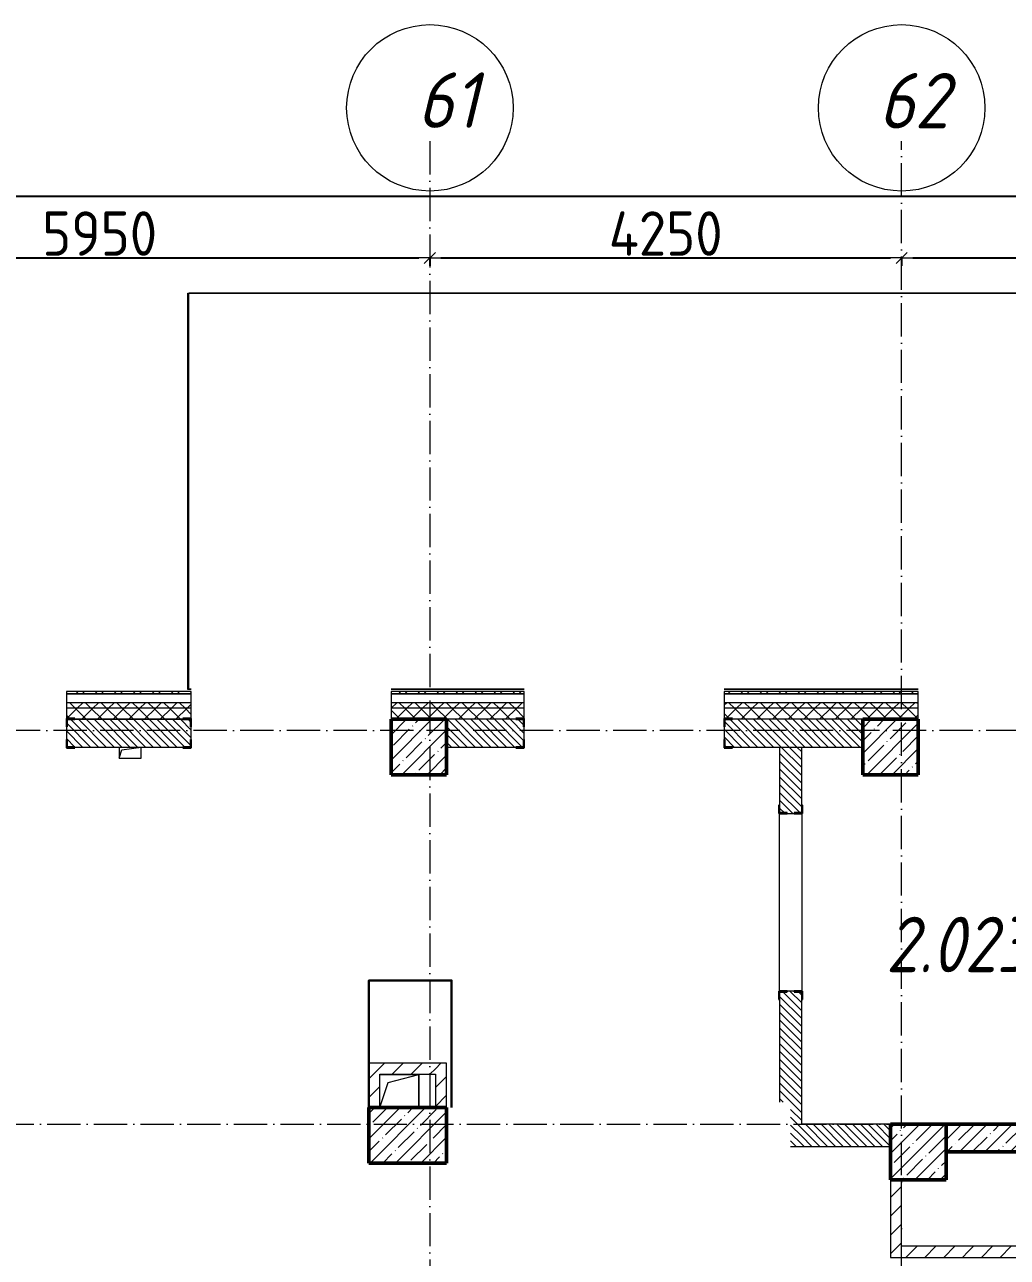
# Model space of a CAD drawing. Header units: millimetres. Extents: x -401725 to 250493, y 305116 to 802890.
# Drawn here: x 69858 to 78711, y 539847 to 550959 of the extents above; entities that cross this region are included whole.
import ezdxf

# ---------------------------------------------------------------- set-up
doc = ezdxf.new("R2010")
doc.units = ezdxf.units.MM
doc.linetypes.add('50_200_ШТРИХ_1Т_ш5_п1_п1_', pattern=[700, 500, -100, 0, -100])
for name, color, linetype, lineweight in [('A-____-____-DIMS', 7, 'Continuous', 9), ('A-FLOR-____-OTLN', 7, 'Continuous', 9), ('A-GENM-____-MCUT', 7, 'Continuous', 25), ('A-GENM-____-OTLN', 7, 'Continuous', 9), ('A-GENM-____-OTLN-1', 7, 'Continuous', 25), ('A-ROOF-____-OTLN', 7, 'Continuous', 9), ('A-WALL-____-MCUT', 7, 'Continuous', 13), ('A-WALL-____-MCUT-1', 7, 'Continuous', 9), ('A-WALL-____-MCUT-2', 7, 'Continuous', 50), ('A-WALL-____-PATT-1', 7, 'Continuous', 9), ('A-WALL-FNSH-MCUT-1', 7, 'Continuous', 9), ('I-WALL-____-OTLN', 7, 'Continuous', 9), ('S-COLS-____-MCUT', 7, 'Continuous', 50), ('S-COLS-____-OTLN', 7, 'Continuous', 9), ('S-GRID-____-IDEN', 7, 'Continuous', 9), ('S-GRID-____-OTLN-1', 7, '50_200_ШТРИХ_1Т_ш5_п1_п1_', 9), ('Марки помещений', 7, 'Continuous', 9), ('Текстовые примечания', 7, 'Continuous', 9)]:
    doc.layers.add(name, color=color, linetype=linetype, lineweight=lineweight)
doc.styles.add('ISOCPEUR_I_2', font='isocpeui.ttf', dxfattribs={"width": 0.85, "height": 2.3})
doc.styles.add('ISOCPEUR_I_9', font='isocpeui.ttf', dxfattribs={"width": 0.9, "height": 250})
doc.styles.add('СПДС', font='isocpeur.ttf', dxfattribs={"width": 0.9})
doc.dimstyles.new('Размера А3', dxfattribs={"dimtxt": 200, "dimasz": 100, "dimexe": 70, "dimexo": 100, "dimgap": 20, "dimtad": 1, "dimdec": 0, "dimrnd": 10, "dimzin": 0, "dimdsep": 46, "dimtxsty": 'СПДС', "dimblk": 'ARROWHEAD_6', "dimcen": 1, "dimclrd": 256, "dimclre": 256, "dimclrt": 256, "dimazin": 0, "dimtfac": 1, "dimtdec": 0, "dimtmove": 2, "dimatfit": 3, "dimfxl": 1, "dimtolj": 1, "dimtzin": 0, "dimarcsym": 0})
pattern_1 = [(135, (-15591.663, 459015.94), (-35.35534, -35.35534), [])]
pattern_2 = [(45, (-15591.66, 459015.94), (-85.53659, 85.53659), []), (45, (-15534.64, 459015.94), (-85.53659, 85.53659), [])]
pattern_3 = [(45, (-15591.66, 459015.94), (-70.71068, 70.71068), []), (135, (-15591.66, 459015.94), (-70.71068, -70.71068), [])]
pattern_4 = [(45, (-15591.66, 459015.94), (-84.85281, 84.85281), [])]

# ---------------------------------------------------------------- blocks, each defined once
blk = doc.blocks.new('BSC_Колонна _Прямоугольная - 500х500-V39-АР1_План отверстий 2 этажа в осях 1-64_Ю-ЯЯ')
at = {"layer": 'S-COLS-____-OTLN'}
h = blk.add_hatch(dxfattribs=at)
h.set_pattern_fill('FP_49', color=256, style=0, pattern_type=2)
h.set_pattern_definition([(45, (-89000, -85431.04), (-114.04925, 114.04925), []), (45, (-88885.95, -85431.04), (-114.04925, 114.04925), [201.613, -40.323, 3.353, -36.97])])
h.paths.add_polyline_path([(-250, -250), (250, -250), (250, 250), (-250, 250)], flags=0)
at = {"layer": 'S-COLS-____-MCUT'}
for p, q in [((250, 250), (-250, 250)), ((-250, 250), (-250, -250)), ((250, -250), (250, 250)), ((-250, -250), (250, -250))]:
    blk.add_line(p, q, dxfattribs=at)
blk = doc.blocks.new('BSC_Колонна _Прямоугольная - 500х500-V103-АР1_План отверстий 2 этажа в осях 1-64_Ю-ЯЯ')
at = {"layer": 'S-COLS-____-OTLN'}
h = blk.add_hatch(dxfattribs=at)
h.set_pattern_fill('FP_116', color=256, style=0, pattern_type=2)
h.set_pattern_definition([(135, (85431.04, -93250), (-114.04925, -114.04925), []), (135, (85431.04, -93135.95), (-114.04925, -114.04925), [201.613, -40.323, 3.353, -36.97])])
h.paths.add_polyline_path([(250, 250), (-250, 250), (-250, -250), (250, -250)], flags=0)
at = {"layer": 'S-COLS-____-MCUT'}
for p, q in [((250, 250), (-250, 250)), ((-250, 250), (-250, -250)), ((250, -250), (250, 250)), ((-250, -250), (250, -250))]:
    blk.add_line(p, q, dxfattribs=at)
blk = doc.blocks.new('BSC_Колонна _Прямоугольная - 500х700-V143-АР1_План отверстий 2 этажа в осях 1-64_Ю-ЯЯ')
at = {"layer": 'S-COLS-____-OTLN'}
h = blk.add_hatch(dxfattribs=at)
h.set_pattern_fill('FP_156', color=256, style=0, pattern_type=2)
h.set_pattern_definition([(315, (-81931.04, 88900), (114.04925, 114.04925), []), (315, (-81931.04, 88785.95), (114.04925, 114.04925), [201.613, -40.323, 3.353, -36.97])])
h.paths.add_polyline_path([(-250, -350), (250, -350), (250, 350), (-250, 350)], flags=0)
at = {"layer": 'S-COLS-____-MCUT'}
for p, q in [((250, 350), (-250, 350)), ((-250, 350), (-250, -350)), ((250, -350), (250, 350)), ((-250, -350), (250, -350))]:
    blk.add_line(p, q, dxfattribs=at)
blk = doc.blocks.new('BSC_Колонна _Прямоугольная - 500х500-V148-АР1_План отверстий 2 этажа в осях 1-64_Ю-ЯЯ')
at = {"layer": 'S-COLS-____-OTLN'}
h = blk.add_hatch(dxfattribs=at)
h.set_pattern_fill('FP_162', color=256, style=0, pattern_type=2)
h.set_pattern_definition([(135, (81781.04, -93500), (-114.04925, -114.04925), []), (135, (81781.04, -93385.95), (-114.04925, -114.04925), [201.613, -40.323, 3.353, -36.97])])
h.paths.add_polyline_path([(250, 250), (-250, 250), (-250, -250), (250, -250)], flags=0)
at = {"layer": 'S-COLS-____-MCUT'}
for p, q in [((250, 250), (-250, 250)), ((-250, 250), (-250, -250)), ((250, -250), (250, 250)), ((-250, -250), (250, -250))]:
    blk.add_line(p, q, dxfattribs=at)
blk = doc.blocks.new('Фахверк_СКБ_Уголок - 250_2700-27497298-АР1_План отверстий 2 этажа в осях 1-64_Ю-ЯЯ')
at = {"layer": 'A-GENM-____-MCUT'}
for p, q in [((200, 181), (125, 181)), ((125, 181), (125, 106)), ((131, 106), (131, 175)), ((131, 175), (200, 175)), ((200, 175), (200, 181)), ((125, 106), (131, 106)), ((131, -6), (125, -6)), ((125, -6), (125, -81)), ((125, -81), (200, -81)), ((131, -75), (131, -6)), ((200, -75), (131, -75)), ((200, -81), (200, -75))]:
    blk.add_line(p, q, dxfattribs=at)
blk = doc.blocks.new('Фахверк_СКБ_Уголок - 200_3960-28268576-АР1_План отверстий 2 этажа в осях 1-64_Ю-ЯЯ')
at = {"layer": 'A-GENM-____-MCUT'}
for p, q in [((200, 156), (125, 156)), ((125, 156), (125, 81)), ((131, 81), (131, 150)), ((131, 150), (200, 150)), ((200, 150), (200, 156)), ((125, 81), (131, 81)), ((131, 19), (125, 19)), ((125, 19), (125, -56)), ((131, -50), (131, 19)), ((125, -56), (200, -56)), ((200, -50), (131, -50)), ((200, -56), (200, -50))]:
    blk.add_line(p, q, dxfattribs=at)
blk = doc.blocks.new('154_Стойка_СКБ_Уголок - СМ-2180_200-28268025-АР1_План отверстий 2 этажа в осях 1-64_Ю-ЯЯ')
at = {"layer": 'A-GENM-____-MCUT'}
for p, q in [((125, 156), (125, 81)), ((200, 156), (125, 156)), ((131, 81), (131, 150)), ((131, 150), (200, 150)), ((200, 150), (200, 156)), ((125, 81), (131, 81)), ((131, 19), (125, 19)), ((125, 19), (125, -56)), ((131, -50), (131, 19)), ((125, -56), (200, -56)), ((200, -50), (131, -50)), ((200, -56), (200, -50))]:
    blk.add_line(p, q, dxfattribs=at)
blk = doc.blocks.new('AR_Отверстие прямоугольное _в плите_ - AR_Отверстие прямоугольное _в плите_-V171-АР1_План отверстий 2 этажа в осях 1-64_Ю-ЯЯ')
at = {"layer": 'A-GENM-____-OTLN'}
for p, q in [((-100, 50), (-100, -50)), ((-100, -50), (-75, 25)), ((-75, 25), (100, 50)), ((100, -50), (100, 50)), ((-100, -50), (100, -50))]:
    blk.add_line(p, q, dxfattribs=at)
blk = doc.blocks.new('AR_Отверстие прямоугольное _в плите_ - AR_Отверстие прямоугольное _в плите_-30552577-АР1_План отверстий 2 этажа в осях 1-64_Ю-ЯЯ')
at = {"layer": 'A-GENM-____-OTLN'}
for p, q in [((175, 150), (-175, 150)), ((-100, 75), (175, 150)), ((175, -150), (175, 150)), ((-175, -150), (-100, 75))]:
    blk.add_line(p, q, dxfattribs=at)
blk = doc.blocks.new('Ось сетки - Круг_Ø6_00__ISO-2_5_0_9K_-25732049-АР1_План отверстий 2 этажа в осях 1-64_Ю-ЯЯ')
at = {"layer": 'S-GRID-____-IDEN'}
blk.add_circle((0, 0), 3, dxfattribs=at)
blk = doc.blocks.new('ARROWHEAD_6')
at = {"color": 0, "linetype": 'Continuous'}
for p, q in [((0, 0), (-1, 0)), ((-0.5, -0.5), (0.5, 0.5))]:
    blk.add_line(p, q, dxfattribs=at)
blk = doc.blocks.new('*D4569')
at = {"layer": 'A-____-____-DIMS', "lineweight": -2, "transparency": 16777216}
for p, q in [((67558, 548862), (67558, 548786)), ((67658, 548856), (73408, 548856)), ((73508, 548862), (73508, 548786))]:
    blk.add_line(p, q, dxfattribs=at)
at = {"layer": 'Defpoints', "color": 0, "lineweight": 30, "transparency": 16777216}
for p in [(67558, 548962), (73508, 548962), (73508, 548856)]:
    blk.add_point(p, dxfattribs=at)
at = {"layer": 'A-____-____-DIMS', "lineweight": -2, "transparency": 16777216, "xscale": 100, "yscale": 100, "zscale": 100, "rotation": 180}
blk.add_blockref('ARROWHEAD_6', (67558, 548856), dxfattribs=at)
at = {"layer": 'A-____-____-DIMS', "lineweight": -2, "transparency": 16777216, "xscale": 100, "yscale": 100, "zscale": 100}
blk.add_blockref('ARROWHEAD_6', (73508, 548856), dxfattribs=at)
at = {"layer": 'A-____-____-DIMS', "transparency": 16777216, "insert": (70533, 549076), "char_height": 400, "width": 2.49, "attachment_point": 5, "style": 'СПДС'}
blk.add_mtext('\\A1;5950', dxfattribs=at)
blk = doc.blocks.new('*D4570')
at = {"layer": 'A-____-____-DIMS', "lineweight": -2, "transparency": 16777216}
for p, q in [((73508, 548862), (73508, 548786)), ((73608, 548856), (77658, 548856)), ((77758, 548862), (77758, 548786))]:
    blk.add_line(p, q, dxfattribs=at)
at = {"layer": 'Defpoints', "color": 0, "lineweight": 30, "transparency": 16777216}
for p in [(73508, 548962), (77758, 548962), (77758, 548856)]:
    blk.add_point(p, dxfattribs=at)
at = {"layer": 'A-____-____-DIMS', "lineweight": -2, "transparency": 16777216, "xscale": 100, "yscale": 100, "zscale": 100, "rotation": 180}
blk.add_blockref('ARROWHEAD_6', (73508, 548856), dxfattribs=at)
at = {"layer": 'A-____-____-DIMS', "lineweight": -2, "transparency": 16777216, "xscale": 100, "yscale": 100, "zscale": 100}
blk.add_blockref('ARROWHEAD_6', (77758, 548856), dxfattribs=at)
at = {"layer": 'A-____-____-DIMS', "transparency": 16777216, "insert": (75633, 549076), "char_height": 400, "width": 2.56, "attachment_point": 5, "style": 'СПДС'}
blk.add_mtext('\\A1;4250', dxfattribs=at)
blk = doc.blocks.new('*D4571')
at = {"layer": 'A-____-____-DIMS', "lineweight": -2, "transparency": 16777216}
for p, q in [((77758, 548862), (77758, 548786)), ((77858, 548856), (81808, 548856)), ((81908, 548862), (81908, 548786))]:
    blk.add_line(p, q, dxfattribs=at)
at = {"layer": 'Defpoints', "color": 0, "lineweight": 30, "transparency": 16777216}
for p in [(77758, 548962), (81908, 548962), (81908, 548856)]:
    blk.add_point(p, dxfattribs=at)
at = {"layer": 'A-____-____-DIMS', "lineweight": -2, "transparency": 16777216, "xscale": 100, "yscale": 100, "zscale": 100, "rotation": 180}
blk.add_blockref('ARROWHEAD_6', (77758, 548856), dxfattribs=at)
at = {"layer": 'A-____-____-DIMS', "lineweight": -2, "transparency": 16777216, "xscale": 100, "yscale": 100, "zscale": 100}
blk.add_blockref('ARROWHEAD_6', (81908, 548856), dxfattribs=at)
at = {"layer": 'A-____-____-DIMS', "transparency": 16777216, "insert": (79833, 549076), "char_height": 400, "width": 2.38, "attachment_point": 5, "style": 'СПДС'}
blk.add_mtext('\\A1;4150', dxfattribs=at)
blk = doc.blocks.new('*D4573')
at = {"layer": 'A-____-____-DIMS', "lineweight": -2, "transparency": 16777216}
for p, q in [((-17942, 549415), (-17942, 549339)), ((-17842, 549409), (33027, 549409)), ((85458, 549409), (34435, 549409)), ((85558, 549415), (85558, 549339))]:
    blk.add_line(p, q, dxfattribs=at)
at = {"layer": 'Defpoints', "color": 0, "lineweight": 30, "transparency": 16777216}
for p in [(-17942, 549515), (85558, 549515), (85558, 549409)]:
    blk.add_point(p, dxfattribs=at)
at = {"layer": 'A-____-____-DIMS', "lineweight": -2, "transparency": 16777216, "xscale": 100, "yscale": 100, "zscale": 100, "rotation": 180}
blk.add_blockref('ARROWHEAD_6', (-17942, 549409), dxfattribs=at)
at = {"layer": 'A-____-____-DIMS', "lineweight": -2, "transparency": 16777216, "xscale": 100, "yscale": 100, "zscale": 100}
blk.add_blockref('ARROWHEAD_6', (85558, 549409), dxfattribs=at)
at = {"layer": 'A-____-____-DIMS', "transparency": 16777216, "insert": (33047, 549835), "char_height": 400, "width": 3.54, "attachment_point": 1, "line_spacing_factor": 1.149209, "style": 'СПДС'}
blk.add_mtext('\\A1;103500', dxfattribs=at)
blk = doc.blocks.new('2этаж')
at = {"layer": 'S-GRID-____-OTLN-1', "color": 251, "ltscale": 0.6, "true_color": 0x636466}
for p, q in [((73508.3, 549908.8), (73508.3, 498997)), ((77758.3, 498997), (77758.3, 549908.8)), ((88482.7, 544597), (-20260.4, 544597)), ((-20260.4, 541047), (88482.7, 541047))]:
    blk.add_line(p, q, dxfattribs=at)
at = {"layer": 'S-GRID-____-IDEN', "xscale": 250, "yscale": 250, "zscale": 99.99999999999993, "rotation": 180}
blk.add_blockref('Ось сетки - Круг_Ø6_00__ISO-2_5_0_9K_-25732049-АР1_План отверстий 2 этажа в осях 1-64_Ю-ЯЯ', (73508.3, 550208.8), dxfattribs=at)
at = {"layer": 'S-GRID-____-IDEN', "xscale": 250, "yscale": 250, "zscale": 99.99999999999993}
blk.add_blockref('Ось сетки - Круг_Ø6_00__ISO-2_5_0_9K_-25732049-АР1_План отверстий 2 этажа в осях 1-64_Ю-ЯЯ', (77758.3, 550208.8), dxfattribs=at)
at = {"layer": 'S-GRID-____-IDEN', "char_height": 500, "attachment_point": 1, "style": 'ISOCPEUR_I_9'}
for s, insert, width in [('61', (73393.2, 550528.5), 346.329), ('62', (77548.8, 550523.4), 404.05)]:
    blk.add_mtext(s, dxfattribs=dict(at, insert=insert, width=width))
at = {"layer": 'A-____-____-DIMS'}
dim = blk.add_linear_dim(base=(85558.3, 549408.6), p1=(-17941.7, 549514.7), p2=(85558.3, 549514.7), dimstyle='Размера А3', override={"dimtxt": 400}, dxfattribs=at)
dim.commit()
dim.dimension.update_dxf_attribs({"geometry": '*D4573', "text_midpoint": (33731.2, 549568.6), "dimtype": 160})
for base, p1, p2, picture, middle in [((73508.3, 548856.4), (67558.3, 548962.5), (73508.3, 548962.5), '*D4569', (70533.3, 549076.4)), ((77758.3, 548856.4), (73508.3, 548962.5), (77758.3, 548962.5), '*D4570', (75633.3, 549076.4)), ((81908.3, 548856.4), (77758.3, 548962.5), (81908.3, 548962.5), '*D4571', (79833.3, 549076.4))]:
    dim = blk.add_linear_dim(base=base, p1=p1, p2=p2, dimstyle='Размера А3', override={"dimtxt": 400}, dxfattribs=at)
    dim.commit()
    dim.dimension.update_dxf_attribs({"geometry": picture, "text_midpoint": middle})

msp = doc.modelspace()

# ---------------------------------------------------------------- hatches: boundary and pattern name
at = {"layer": 'A-WALL-____-PATT-1'}
h = msp.add_hatch(dxfattribs=at)
h.set_pattern_fill('FP_3', color=256, style=0, pattern_type=2)
h.set_pattern_definition(pattern_2)
h.paths.add_polyline_path([(71000.6882, 544926.983), (71358.3366, 544926.983), (71358.3366, 544946.983), (70233.3366, 544946.983), (70233.3366, 544926.983)], flags=0)
h.paths.add_polyline_path([(73418.3366, 544926.983), (73418.3366, 544946.983), (73158.3366, 544946.983), (73158.3366, 544926.983)], flags=0)
h.paths.add_polyline_path([(68433.3366, 544926.983), (68433.3366, 544946.983), (67308.3366, 544946.983), (67308.3366, 544926.983), (68349.4372, 544926.983)], flags=0)
h.paths.add_polyline_path([(62658.3366, 544926.983), (62658.3366, 544946.983), (61458.3366, 544946.983), (61458.3366, 544926.983), (62163.1849, 544926.983)], flags=0)
h.paths.add_polyline_path([(59143.3366, 544926.983), (59658.3366, 544926.983), (59658.3366, 544946.983), (59143.3366, 544946.983)], flags=0)
h = msp.add_hatch(dxfattribs=at)
h.set_pattern_fill('FP_3', color=256, style=0, pattern_type=2)
h.set_pattern_definition(pattern_2)
h.paths.add_polyline_path([(85888.3366, 544926.983), (85908.3366, 544926.983), (85908.3366, 544946.983), (78908.3366, 544946.983), (78908.3366, 544926.983), (83373.1929, 544926.983)], flags=0)
h.paths.add_polyline_path([(77908.3366, 544926.983), (77908.3366, 544946.983), (76158.3366, 544946.983), (76158.3366, 544926.983), (76303.1902, 544926.983)], flags=0)
h.paths.add_polyline_path([(73651.9392, 544926.983), (74358.3366, 544926.983), (74358.3366, 544946.983), (73418.3366, 544946.983), (73418.3366, 544926.983)], flags=0)
h = msp.add_hatch(dxfattribs=at)
h.set_pattern_fill('FP_1', color=256, style=0, pattern_type=2)
h.set_pattern_definition(pattern_3)
h.paths.add_polyline_path([(85758.3366, 544796.983), (85808.3366, 544796.983), (85808.3366, 544846.983), (78908.3366, 544846.983), (78908.3366, 544796.983), (83373.1929, 544796.983)], flags=0)
h.paths.add_polyline_path([(73651.9392, 544796.983), (74358.3366, 544796.983), (74358.3366, 544846.983), (73158.3366, 544846.983), (73158.3366, 544796.983)], flags=0)
h.paths.add_polyline_path([(76158.3366, 544796.983), (77908.3366, 544796.983), (77908.3366, 544846.983), (76158.3366, 544846.983)], flags=0)
h.paths.add_polyline_path([(71358.3366, 544796.983), (71358.3366, 544846.983), (70233.3366, 544846.983), (70233.3366, 544796.983), (71000.6882, 544796.983)], flags=0)
h.paths.add_polyline_path([(68433.3366, 544796.983), (68433.3366, 544846.983), (67308.3366, 544846.983), (67308.3366, 544796.983), (68349.4372, 544796.983)], flags=0)
h.paths.add_polyline_path([(61458.3366, 544796.983), (62658.3366, 544796.983), (62658.3366, 544846.983), (61458.3366, 544846.983)], flags=0)
h.paths.add_polyline_path([(59658.3366, 544796.983), (59658.3366, 544846.983), (56108.3366, 544846.983), (56108.3366, 544796.983), (58628.1836, 544796.983)], flags=0)
h.paths.add_polyline_path([(54308.3366, 544796.983), (54308.3366, 544846.983), (53108.3366, 544846.983), (53108.3366, 544796.983)], flags=0)
h.paths.add_polyline_path([(51308.3366, 544796.983), (51308.3366, 544846.983), (50108.3366, 544846.983), (50108.3366, 544796.983)], flags=0)
h.paths.add_polyline_path([(48308.3366, 544796.983), (48308.3366, 544846.983), (47058.3366, 544846.983), (47058.3366, 544796.983), (48023.1796, 544796.983)], flags=0)
h.paths.add_polyline_path([(44488.1782, 544796.983), (45258.3366, 544796.983), (45258.3366, 544846.983), (44058.3366, 544846.983), (44058.3366, 544796.983)], flags=0)
h.paths.add_polyline_path([(42258.3366, 544796.983), (42258.3366, 544846.983), (41058.3366, 544846.983), (41058.3366, 544796.983), (41836.9272, 544796.983)], flags=0)
h.paths.add_polyline_path([(39258.3366, 544796.983), (39258.3366, 544846.983), (38058.3366, 544846.983), (38058.3366, 544796.983)], flags=0)
h.paths.add_polyline_path([(35650.6749, 544796.983), (36258.3366, 544796.983), (36258.3366, 544846.983), (34608.3366, 544846.983), (34608.3366, 544796.983), (34766.9245, 544796.983)], flags=0)
h = msp.add_hatch(dxfattribs=at)
h.set_pattern_fill('FP_1', color=256, style=0, pattern_type=2)
h.set_pattern_definition(pattern_3)
h.paths.add_polyline_path([(85658.3366, 544696.983), (85758.3366, 544696.983), (85758.3366, 544796.983), (78908.3366, 544796.983), (78908.3366, 544696.983), (83373.1929, 544696.983)], flags=0)
h.paths.add_polyline_path([(77408.3366, 544696.983), (77908.3366, 544696.983), (77908.3366, 544796.983), (76158.3366, 544796.983), (76158.3366, 544702.983), (76233.3366, 544702.983), (76233.3366, 544696.983), (76303.1902, 544696.983)], flags=0)
h.paths.add_polyline_path([(73651.9392, 544696.983), (74283.3366, 544696.983), (74283.3366, 544702.983), (74358.3366, 544702.983), (74358.3366, 544796.983), (73158.3366, 544796.983), (73158.3366, 544696.983)], flags=0)
h.paths.add_polyline_path([(71000.6882, 544696.983), (71283.3366, 544696.983), (71283.3366, 544702.983), (71358.3366, 544702.983), (71358.3366, 544796.983), (70233.3366, 544796.983), (70233.3366, 544702.983), (70308.3366, 544702.983), (70308.3366, 544696.983)], flags=0)
h.paths.add_polyline_path([(68349.4372, 544696.983), (68358.3366, 544696.983), (68358.3366, 544702.983), (68433.3366, 544702.983), (68433.3366, 544796.983), (67308.3366, 544796.983), (67308.3366, 544696.983), (67808.3366, 544696.983)], flags=0)
h.paths.add_polyline_path([(61908.3366, 544696.983), (62583.3366, 544696.983), (62583.3366, 544702.983), (62658.3366, 544702.983), (62658.3366, 544796.983), (61458.3366, 544796.983), (61458.3366, 544702.983), (61533.3366, 544702.983), (61533.3366, 544696.983)], flags=0)
h.paths.add_polyline_path([(59658.3366, 544696.983), (59658.3366, 544796.983), (56108.3366, 544796.983), (56108.3366, 544702.983), (56183.3366, 544702.983), (56183.3366, 544696.983), (59158.3366, 544696.983)], flags=0)
h.paths.add_polyline_path([(53108.3366, 544696.983), (54233.3366, 544696.983), (54233.3366, 544702.983), (54308.3366, 544702.983), (54308.3366, 544796.983), (53108.3366, 544796.983)], flags=0)
h.paths.add_polyline_path([(50183.3366, 544696.983), (51233.3366, 544696.983), (51233.3366, 544702.983), (51308.3366, 544702.983), (51308.3366, 544796.983), (50108.3366, 544796.983), (50108.3366, 544702.983), (50183.3366, 544702.983)], flags=0)
h.paths.add_polyline_path([(48233.3366, 544696.983), (48233.3366, 544702.983), (48308.3366, 544702.983), (48308.3366, 544796.983), (47058.3366, 544796.983), (47058.3366, 544702.983), (47133.3366, 544702.983), (47133.3366, 544696.983), (48023.1796, 544696.983)], flags=0)
h.paths.add_polyline_path([(45183.3366, 544696.983), (45183.3366, 544702.983), (45258.3366, 544702.983), (45258.3366, 544796.983), (44058.3366, 544796.983), (44058.3366, 544702.983), (44133.3366, 544702.983), (44133.3366, 544696.983), (44488.1782, 544696.983)], flags=0)
h.paths.add_polyline_path([(42183.3366, 544696.983), (42183.3366, 544702.983), (42258.3366, 544702.983), (42258.3366, 544796.983), (41058.3366, 544796.983), (41058.3366, 544702.983), (41133.3366, 544702.983), (41133.3366, 544696.983), (41836.9272, 544696.983)], flags=0)
h.paths.add_polyline_path([(38133.3366, 544696.983), (39183.3366, 544696.983), (39183.3366, 544702.983), (39258.3366, 544702.983), (39258.3366, 544796.983), (38058.3366, 544796.983), (38058.3366, 544702.983), (38133.3366, 544702.983)], flags=0)
h.paths.add_polyline_path([(36183.3366, 544696.983), (36183.3366, 544702.983), (36258.3366, 544702.983), (36258.3366, 544796.983), (34608.3366, 544796.983), (34608.3366, 544696.983), (35650.6749, 544696.983)], flags=0)
h = msp.add_hatch(dxfattribs=at)
h.set_pattern_fill('FP_6', color=256, style=0, pattern_type=2)
h.set_pattern_definition(pattern_1)
h.paths.add_polyline_path([(71283.3366, 544446.983), (71352.3366, 544446.983), (71352.3366, 544515.983), (71358.3366, 544515.983), (71358.3366, 544627.983), (71352.3366, 544627.983), (71352.3366, 544696.983), (70239.3366, 544696.983), (70239.3366, 544627.983), (70233.3366, 544627.983), (70233.3366, 544515.983), (70239.3366, 544515.983), (70239.3366, 544446.983), (71000.6882, 544446.983)], flags=0)
h.paths.add_polyline_path([(68358.3366, 544446.983), (68427.3366, 544446.983), (68427.3366, 544515.983), (68433.3366, 544515.983), (68433.3366, 544627.983), (68427.3366, 544627.983), (68427.3366, 544696.983), (67808.3366, 544696.983), (67808.3366, 544446.983), (68349.4372, 544446.983)], flags=0)
h = msp.add_hatch(dxfattribs=at)
h.set_pattern_fill('FP_6', color=256, style=0, pattern_type=2)
h.set_pattern_definition(pattern_1)
h.paths.add_polyline_path([(76164.3366, 544446.983), (77408.3366, 544446.983), (77408.3366, 544696.983), (76164.3366, 544696.983), (76164.3366, 544627.983), (76158.3366, 544627.983), (76158.3366, 544515.983), (76164.3366, 544515.983), (76164.3366, 544448.183)], flags=0)
h.paths.add_polyline_path([(74352.3366, 544446.983), (74352.3366, 544515.983), (74358.3366, 544515.983), (74358.3366, 544627.983), (74352.3366, 544627.983), (74352.3366, 544696.983), (73658.3366, 544696.983), (73658.3366, 544446.983), (74283.3366, 544446.983)], flags=0)
h = msp.add_hatch(dxfattribs=at)
h.set_pattern_fill('FP_6', color=256, style=0, pattern_type=2)
h.set_pattern_definition(pattern_1)
h.paths.add_polyline_path([(76858.3366, 540846.983), (76858.3366, 542240.983), (76789.3366, 542240.983), (76789.3366, 542246.983), (76727.3366, 542246.983), (76727.3366, 542240.983), (76658.3366, 542240.983), (76658.3366, 541246.983), (76758.3366, 541246.983), (76758.3366, 540846.983)], flags=0)
h.paths.add_polyline_path([(76789.3366, 543846.983), (76789.3366, 543852.983), (76858.3366, 543852.983), (76858.3366, 544446.983), (76658.3366, 544446.983), (76658.3366, 543852.983), (76727.3366, 543852.983), (76727.3366, 543846.983)], flags=0)
h = msp.add_hatch(dxfattribs=at)
h.set_pattern_fill('FP_4', color=256, style=0, pattern_type=2)
h.set_pattern_definition(pattern_4)
h.paths.add_polyline_path([(73558.3366, 541496.983), (73558.3366, 541596.983), (72958.3366, 541596.983), (72958.3366, 541496.983), (73058.3366, 541496.983)], flags=0)
h = msp.add_hatch(dxfattribs=at)
h.set_pattern_fill('FP_4', color=256, style=0, pattern_type=2)
h.set_pattern_definition(pattern_4)
h.paths.add_polyline_path([(73658.2209, 541196.983), (73658.3366, 541196.983), (73658.3366, 541596.983), (73558.3366, 541596.983), (73558.3366, 541196.983)], flags=0)
h = msp.add_hatch(dxfattribs=at)
h.set_pattern_fill('FP_4', color=256, style=0, pattern_type=2)
h.set_pattern_definition(pattern_4)
h.paths.add_polyline_path([(73058.3366, 541196.983), (73058.3366, 541496.983), (72958.3366, 541496.983), (72958.3366, 541196.983)], flags=0)
h = msp.add_hatch(dxfattribs=at)
h.set_pattern_fill('FP_6', color=256, style=0, pattern_type=2)
h.set_pattern_definition(pattern_1)
h.paths.add_polyline_path([(77658.3366, 540846.983), (77658.3366, 541046.983), (76858.3366, 541046.983), (76858.3366, 540846.983)], flags=0)
h = msp.add_hatch(dxfattribs=at)
h.set_pattern_fill('FP_13', color=256, style=0, pattern_type=2)
h.set_pattern_definition([(45, (-15591.66, 459015.94), (-114.04925, 114.04925), []), (45, (-15477.61, 459015.94), (-114.04925, 114.04925), [201.612, -40.322, 3.353, -36.97])])
h.paths.add_polyline_path([(85158.3366, 540796.983), (85158.3366, 541046.983), (78158.3366, 541046.983), (78158.3366, 540796.983), (85140.6936, 540796.983)], flags=0)
h = msp.add_hatch(dxfattribs=at)
h.set_pattern_fill('FP_4', color=256, style=0, pattern_type=2)
h.set_pattern_definition(pattern_4)
h.paths.add_polyline_path([(77758.3366, 539946.983), (77758.3366, 540546.983), (77658.3366, 540546.983), (77658.3366, 539946.983)], flags=0)
h = msp.add_hatch(dxfattribs=at)
h.set_pattern_fill('FP_4', color=256, style=0, pattern_type=2)
h.set_pattern_definition(pattern_4)
h.paths.add_polyline_path([(78358.3366, 539846.983), (78358.3366, 539946.983), (77658.3366, 539946.983), (77658.3366, 539846.983)], flags=0)
h = msp.add_hatch(dxfattribs=at)
h.set_pattern_fill('FP_4', color=256, style=0, pattern_type=2)
h.set_pattern_definition(pattern_4)
h.paths.add_polyline_path([(78358.3366, 539846.983), (80208.3366, 539846.983), (80208.3366, 539946.983), (78358.3366, 539946.983)], flags=0)
h.paths.add_polyline_path([(82008.3366, 539846.983), (82008.3366, 539946.983), (81508.3366, 539946.983), (81508.3366, 539846.983), (81605.6922, 539846.983)], flags=0)

# ---------------------------------------------------------------- linework, layer by layer
at = {"layer": 'A-FLOR-____-OTLN'}
for p, q in [((73058.3366, 541496.6355), (73408.3366, 541496.6355)), ((73408.3366, 541496.6355), (73408.3366, 541196.983))]:
    msp.add_line(p, q, dxfattribs=at)
at = {"layer": 'A-ROOF-____-OTLN'}
msp.add_line((71334.6069, 548534.6702), (71338.6069, 548534.6702), dxfattribs=at)
at = {"layer": 'A-WALL-____-MCUT'}
for p, q in [((70233.3366, 544926.983), (70233.3366, 544702.983)), ((71358.3366, 544926.983), (70233.3366, 544926.983)), ((70233.3366, 544926.983), (71358.3366, 544926.983)), ((71358.3366, 544702.983), (71358.3366, 544926.983)), ((74358.3366, 544926.983), (73158.3366, 544926.983)), ((73158.3366, 544926.983), (73158.3366, 544696.983)), ((73158.3366, 544926.983), (73418.3366, 544926.983)), ((74358.3366, 544702.983), (74358.3366, 544926.983)), ((77908.3366, 544926.983), (76158.3366, 544926.983)), ((76158.3366, 544926.983), (76158.3366, 544702.983)), ((77908.3366, 544696.983), (77908.3366, 544926.983)), ((70233.3366, 544627.983), (70233.3366, 544515.983)), ((71358.3366, 544515.983), (71358.3366, 544627.983)), ((74358.3366, 544515.983), (74358.3366, 544627.983)), ((76158.3366, 544627.983), (76158.3366, 544515.983)), ((70308.3366, 544446.983), (71283.3366, 544446.983)), ((73658.3366, 544446.983), (74283.3366, 544446.983)), ((76233.3366, 544446.983), (77408.3366, 544446.983)), ((76658.3366, 544446.983), (76658.3366, 543921.983)), ((76858.3366, 543921.983), (76858.3366, 544446.983)), ((76727.3366, 543846.983), (76789.3366, 543846.983)), ((76658.3366, 542171.983), (76658.3366, 541246.983)), ((76789.3366, 542246.983), (76727.3366, 542246.983)), ((76858.3366, 541046.983), (76858.3366, 542171.983)), ((77658.3366, 541046.983), (76858.3366, 541046.983)), ((76758.3366, 540846.983), (77658.3366, 540846.983))]:
    msp.add_line(p, q, dxfattribs=at)
at = {"layer": 'A-WALL-____-MCUT-1'}
for p, q in [((71358.3366, 544846.983), (70233.3366, 544846.983)), ((74358.3366, 544846.983), (73158.3366, 544846.983)), ((77908.3366, 544846.983), (76158.3366, 544846.983)), ((71358.3366, 544796.983), (70233.3366, 544796.983)), ((74358.3366, 544796.983), (73158.3366, 544796.983)), ((77908.3366, 544796.983), (76158.3366, 544796.983)), ((70308.3366, 544696.983), (71283.3366, 544696.983)), ((71283.3366, 544696.983), (70308.3366, 544696.983)), ((74283.3366, 544696.983), (73658.3366, 544696.983)), ((77408.3366, 544696.983), (76233.3366, 544696.983))]:
    msp.add_line(p, q, dxfattribs=at)
at = {"layer": 'A-WALL-____-MCUT-2'}
for p, q in [((85158.3366, 541046.983), (78158.3366, 541046.983)), ((78158.3366, 540796.983), (85158.3366, 540796.983))]:
    msp.add_line(p, q, dxfattribs=at)
at = {"layer": 'A-WALL-FNSH-MCUT-1'}
for p, q in [((71358.3366, 544946.983), (70233.3366, 544946.983)), ((70233.3366, 544946.983), (70233.3366, 544926.983)), ((71358.3366, 544926.983), (71358.3366, 544946.983)), ((74358.3366, 544946.983), (73158.3366, 544946.983)), ((73158.3366, 544946.983), (73158.3366, 544926.983)), ((73418.3366, 544926.983), (74358.3366, 544926.983)), ((74358.3366, 544926.983), (74358.3366, 544946.983)), ((77908.3366, 544946.983), (76158.3366, 544946.983)), ((76158.3366, 544946.983), (76158.3366, 544926.983)), ((76158.3366, 544926.983), (77908.3366, 544926.983)), ((77908.3366, 544926.983), (77908.3366, 544946.983)), ((73658.3366, 541596.983), (72958.3366, 541596.983)), ((72958.3366, 541596.983), (72958.3366, 541196.983)), ((73658.3366, 541196.983), (73658.3366, 541596.983)), ((73058.3366, 541496.983), (73558.3366, 541496.983)), ((73058.3366, 541196.983), (73058.3366, 541496.983)), ((73558.3366, 541496.983), (73558.3366, 541196.983)), ((77658.3366, 540546.983), (77658.3366, 539846.983)), ((77758.3366, 539946.983), (77758.3366, 540546.983)), ((79808.3366, 539946.983), (77758.3366, 539946.983)), ((77658.3366, 539846.983), (80208.3366, 539846.983))]:
    msp.add_line(p, q, dxfattribs=at)
at = {"layer": 'I-WALL-____-OTLN'}
for p, q in [((71328.6069, 544965.983), (71328.6069, 548537.6702)), ((71328.6069, 548537.6702), (71334.6069, 548537.6702)), ((71334.6069, 548537.6702), (71334.6069, 544971.983)), ((71338.6069, 548540.6702), (83789.6665, 548540.6702)), ((71338.6069, 548540.6702), (71338.6069, 548534.6702)), ((83783.6665, 548534.6702), (71338.6069, 548534.6702)), ((71328.6069, 544971.983), (71358.3366, 544971.983)), ((71358.3366, 544965.983), (71328.6069, 544965.983)), ((73158.3366, 544971.983), (74358.3366, 544971.983)), ((74358.3366, 544965.983), (73158.3366, 544965.983)), ((76158.3366, 544971.983), (77908.3366, 544971.983)), ((77908.3366, 544965.983), (76158.3366, 544965.983)), ((76658.3366, 542246.983), (76658.3366, 543846.983)), ((76858.3366, 543846.983), (76858.3366, 542246.983))]:
    msp.add_line(p, q, dxfattribs=at)
at = {"layer": 'Текстовые примечания', "lineweight": 30}
msp.add_lwpolyline([(72958.3366, 541196.983), (72958.3366, 542342.6977), (73703.678, 542342.6977), (73703.678, 541196.983)], dxfattribs=at)

# ---------------------------------------------------------------- block references
at = {"color": 18, "true_color": 0x000000}
msp.add_blockref('2этаж', (0, 0), dxfattribs=at)
at = {"layer": 'A-GENM-____-OTLN'}
for name, p in [('AR_Отверстие прямоугольное _в плите_ - AR_Отверстие прямоугольное _в плите_-V171-АР1_План отверстий 2 этажа в осях 1-64_Ю-ЯЯ', (70808.3366, 544396.983)), ('AR_Отверстие прямоугольное _в плите_ - AR_Отверстие прямоугольное _в плите_-30552577-АР1_План отверстий 2 этажа в осях 1-64_Ю-ЯЯ', (73233.3366, 541346.6355))]:
    msp.add_blockref(name, p, dxfattribs=at)
at = {"layer": 'A-GENM-____-OTLN-1'}
for p in [(70108.3366, 544521.983), (76033.3366, 544521.983)]:
    msp.add_blockref('Фахверк_СКБ_Уголок - 250_2700-27497298-АР1_План отверстий 2 этажа в осях 1-64_Ю-ЯЯ', p, dxfattribs=at)
for name, p, rotation in [('Фахверк_СКБ_Уголок - 250_2700-27497298-АР1_План отверстий 2 этажа в осях 1-64_Ю-ЯЯ', (71483.3366, 544621.983), 180), ('Фахверк_СКБ_Уголок - 250_2700-27497298-АР1_План отверстий 2 этажа в осях 1-64_Ю-ЯЯ', (74483.3366, 544621.983), 180), ('Фахверк_СКБ_Уголок - 200_3960-28268576-АР1_План отверстий 2 этажа в осях 1-64_Ю-ЯЯ', (76808.3366, 543721.983), 90), ('154_Стойка_СКБ_Уголок - СМ-2180_200-28268025-АР1_План отверстий 2 этажа в осях 1-64_Ю-ЯЯ', (76708.3366, 542371.983), 270)]:
    msp.add_blockref(name, p, dxfattribs=dict(at, rotation=rotation))
at = {"layer": 'S-COLS-____-OTLN'}
msp.add_blockref('BSC_Колонна _Прямоугольная - 500х500-V39-АР1_План отверстий 2 этажа в осях 1-64_Ю-ЯЯ', (73408.3366, 544446.983), dxfattribs=at)
for name, p, rotation in [('BSC_Колонна _Прямоугольная - 500х500-V103-АР1_План отверстий 2 этажа в осях 1-64_Ю-ЯЯ', (77658.3366, 544446.983), 269.9999999999997), ('BSC_Колонна _Прямоугольная - 500х700-V143-АР1_План отверстий 2 этажа в осях 1-64_Ю-ЯЯ', (73308.3366, 540946.983), 89.9999999999999), ('BSC_Колонна _Прямоугольная - 500х500-V148-АР1_План отверстий 2 этажа в осях 1-64_Ю-ЯЯ', (77908.3366, 540796.983), 269.9999999999997)]:
    msp.add_blockref(name, p, dxfattribs=dict(at, rotation=rotation))

# ---------------------------------------------------------------- texts
at = {"layer": 'Марки помещений', "insert": (77616.6984, 542917.0807), "char_height": 500, "width": 785.65375, "attachment_point": 1, "style": 'ISOCPEUR_I_2'}
msp.add_mtext('2.023', dxfattribs=at)

doc.saveas('drawing.dxf')
